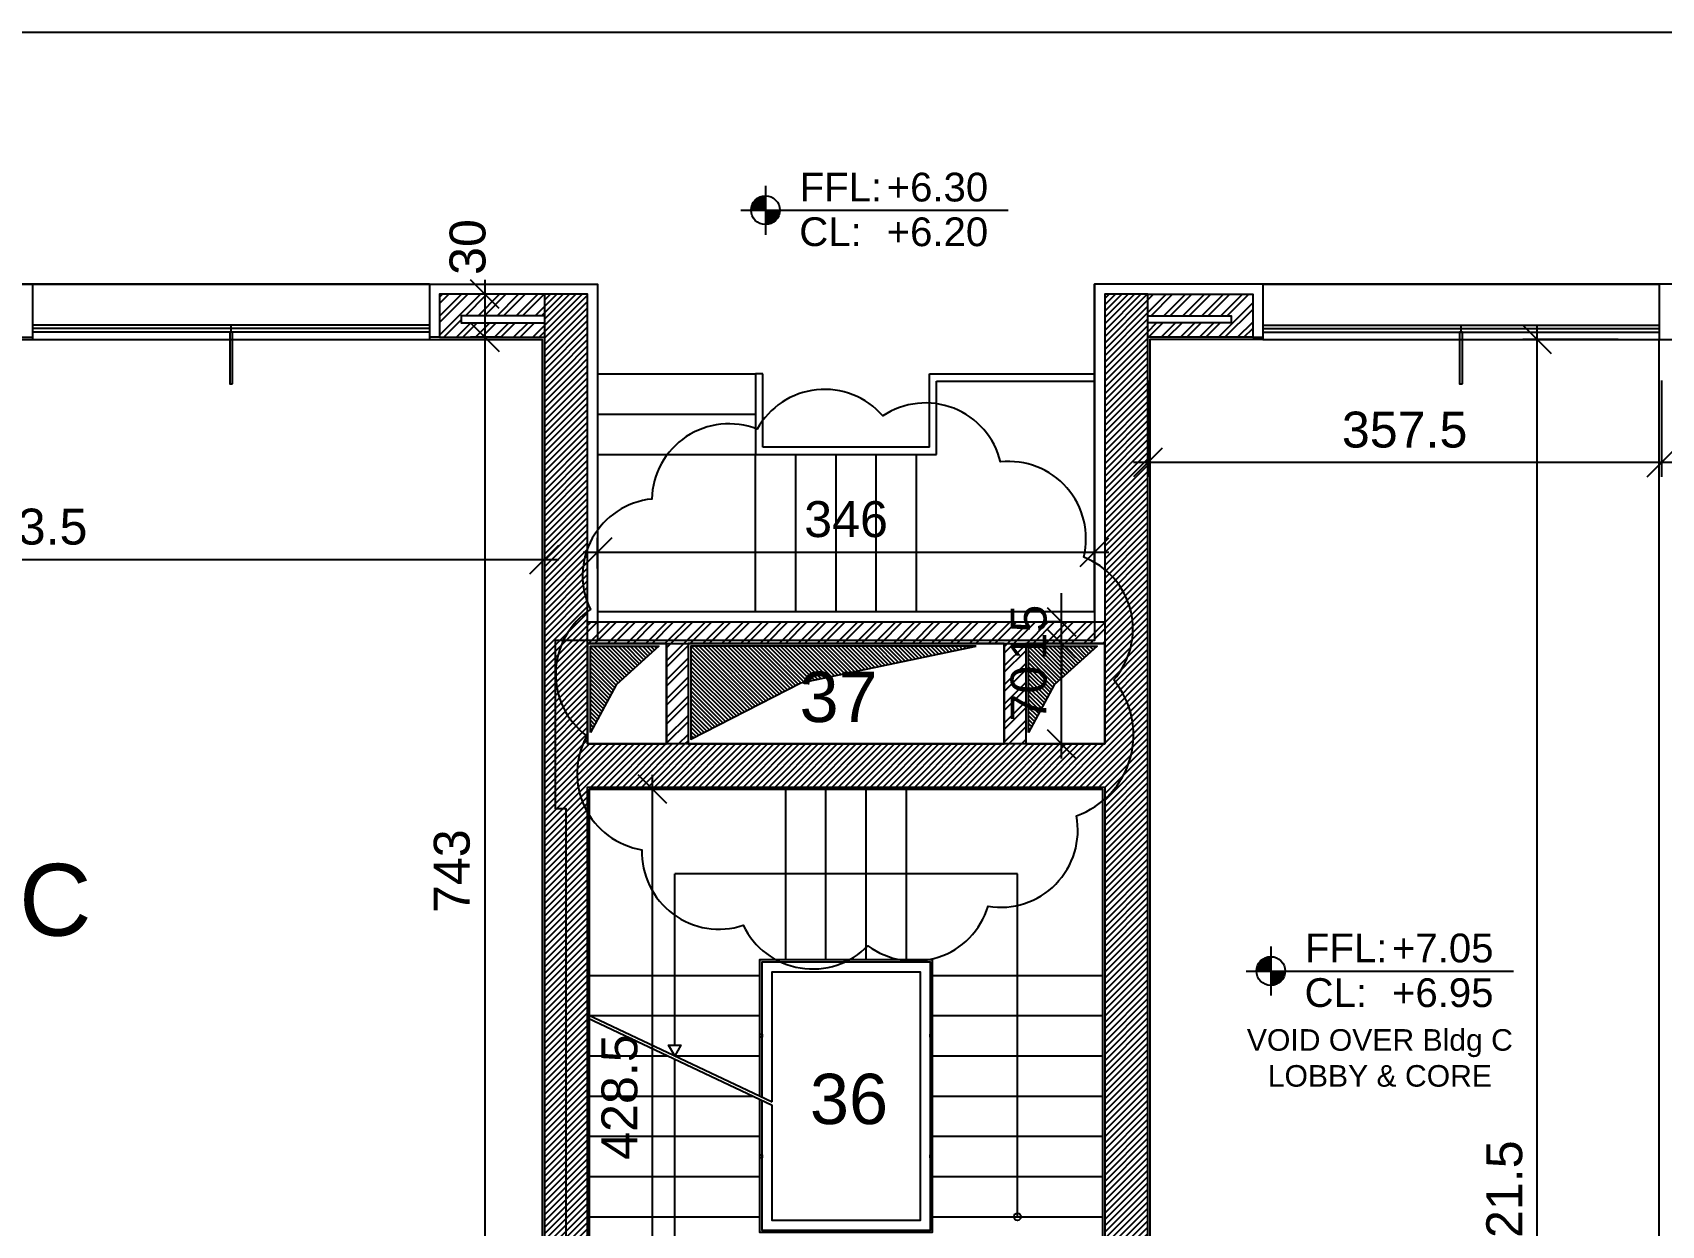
# Model space of a CAD drawing. Header units: inches. Extents: x -0.1 to 45.6, y -3.9 to 61.5.
# Drawn here: x 8.02 to 19.35, y 14.16 to 22.46 of the extents above; entities that cross this region are included whole.
import ezdxf
from ezdxf.enums import TextEntityAlignment as Align

# ---------------------------------------------------------------- set-up
doc = ezdxf.new("R2010")
doc.units = ezdxf.units.IN
doc.header["$MEASUREMENT"] = 0
doc.header["$PDMODE"] = 35
doc.header["$PDSIZE"] = 0.3
doc.layers.get('0').update_dxf_attribs({"linetype": 'CONTINUOUS'})
doc.layers.get('DEFPOINTS').update_dxf_attribs({"linetype": 'CONTINUOUS'})
for name, color, linetype in [('A-ALU', 9, 'CONTINUOUS'), ('A-ANNO-LEVL', 3, 'CONTINUOUS'), ('A-AREAS', 6, 'CONTINUOUS'), ('A-AREAS-TXT', 6, 'CONTINUOUS'), ('a-dim', 3, 'CONTINUOUS'), ('A-FLOR-HRAL', 15, 'CONTINUOUS'), ('A-FLOR-STRS', 40, 'CONTINUOUS'), ('A-FLOR-STRS-ARO', 1, 'CONTINUOUS'), ('A-HATCH-CONC', 8, 'CONTINUOUS'), ('A-HATCH-WALL', 8, 'CONTINUOUS'), ('A-NOMENCLATURE', 3, 'CONTINUOUS'), ('A-PLASTER', 8, 'CONTINUOUS'), ('A-PROJECTION', 9, 'CONTINUOUS'), ('a-revetement', 1, 'CONTINUOUS'), ('a-shaft', 251, 'CONTINUOUS'), ('a-text-red', 10, 'CONTINUOUS'), ('A-WALL', 4, 'CONTINUOUS'), ('S-1ST$0$A-SHAFT 1ST', 8, 'CONTINUOUS'), ('S-1ST$0$A-STR 1ST', 2, 'CONTINUOUS'), ('S-1ST$0$S-SLAB LIMIT 1ST', 1, 'CONTINUOUS')]:
    doc.layers.add(name, color=color, linetype=linetype)
doc.styles.add('A100-STEXT', font='ARIAL.TTF', dxfattribs={"height": 0.25})
doc.styles.add('BLOCK', font='ARIAL.TTF', dxfattribs={"width": 0.8, "height": 0.25})
doc.dimstyles.new('A100-DIM', dxfattribs={"dimtxt": 0.25, "dimasz": 0.2, "dimexe": 0.1, "dimexo": 0.3, "dimgap": 0.1, "dimtad": 1, "dimlfac": 100, "dimrnd": 0.5, "dimdsep": 46, "dimtxsty": 'A100-STEXT', "dimblk1": 'OBLIQUE', "dimblk2": 'OBLIQUE', "dimsah": 1, "dimcen": -0.05, "dimdle": 0.1, "dimclrd": 15, "dimclre": 15, "dimclrt": 256, "dimadec": 0, "dimazin": 0, "dimtfac": 0.28, "dimtix": 1, "dimtmove": 2, "dimatfit": 3, "dimldrblk": 'OBLIQUE', "dimfxl": 0, "dimtolj": 1, "dimarcsym": 0})
pattern_1 = [(45, (-9e-11, -0.043868), (-0.022097087, 0.022097087), [])]
pattern_2 = [(315, (-9e-11, -0.043868), (0.014142136, 0.014142136), [])]
pattern_3 = [(45, (-2e-10, -0.04382), (-0.06629126, 0.06629126), []), (45, (0.04419, -0.04382), (-0.06629126, 0.06629126), [])]

# ---------------------------------------------------------------- blocks, each defined once
blk = doc.blocks.new('LVTAG_P')
for p, q in [((0, 0.00213), (0, -0.00213)), ((-0.00213, 0), (0.02113, 0))]:
    blk.add_line(p, q)
at = {"const_width": 0.00125}
for points in [[(0, 0.00062, 0.414214), (-0.00062, 0, 1)], [(0, -0.00062, 0.414214), (0.00062, 0, 1)]]:
    blk.add_lwpolyline(points, format="xyb", dxfattribs=at)
blk.add_circle((0, 0), 0.00125)
at = {"style": 'BLOCK'}
for s, p in [('FFL:', (0.00297, 0.00076)), ('CL:', (0.00294, -0.00312))]:
    blk.add_text(s, height=0.0025, dxfattribs=at).set_placement(p)
for p in [(0.01054, 0.00076), (0.01054, -0.00313)]:
    blk.add_attdef('+00.00', p, '', height=0.0025, dxfattribs=at)
blk = doc.blocks.new('_OBLIQUE')
at = {"color": 0, "linetype": 'ByBlock'}
blk.add_line((-0.5, -0.5), (0.5, 0.5), dxfattribs=at)
blk = doc.blocks.new('*D129')
at = {"layer": 'a-dim', "color": 15, "lineweight": -2}
for p, q in [((15.778, 20.036), (15.778, 19.365)), ((19.353, 20.036), (19.353, 19.365)), ((19.453, 19.465), (15.678, 19.465))]:
    blk.add_line(p, q, dxfattribs=at)
at = {"layer": 'DEFPOINTS', "color": 0}
for p in [(15.778, 20.336), (19.353, 20.336), (15.778, 19.465)]:
    blk.add_point(p, dxfattribs=at)
at = {"layer": 'a-dim', "color": 15, "lineweight": -2, "xscale": 0.2, "yscale": 0.2, "zscale": 0.2, "rotation": 180}
blk.add_blockref('_OBLIQUE', (15.778, 19.465), dxfattribs=at)
at = {"layer": 'a-dim', "color": 15, "lineweight": -2, "xscale": 0.2, "yscale": 0.2, "zscale": 0.2}
blk.add_blockref('_OBLIQUE', (19.353, 19.465), dxfattribs=at)
at = {"layer": 'a-dim', "insert": (17.566, 19.692), "char_height": 0.25, "attachment_point": 5, "style": 'A100-STEXT'}
blk.add_mtext('\\A1;357.5', dxfattribs=at)
blk = doc.blocks.new('*D130')
at = {"layer": 'a-dim', "color": 15, "lineweight": -2}
for p, q in [((15.178, 17.406), (15.178, 18.306)), ((15.178, 18.206), (15.078, 18.206)), ((15.178, 17.506), (15.078, 17.506))]:
    blk.add_line(p, q, dxfattribs=at)
at = {"layer": 'DEFPOINTS', "color": 0}
for p in [(15.178, 18.206), (15.478, 18.206), (15.478, 17.506)]:
    blk.add_point(p, dxfattribs=at)
at = {"layer": 'a-dim', "color": 15, "lineweight": -2, "xscale": 0.2, "yscale": 0.2, "zscale": 0.2}
for p, rotation in [((15.178, 18.206), 90), ((15.178, 17.506), 270)]:
    blk.add_blockref('_OBLIQUE', p, dxfattribs=dict(at, rotation=rotation))
at = {"layer": 'a-dim', "insert": (14.95, 17.856), "char_height": 0.25, "attachment_point": 5, "rotation": 90, "style": 'A100-STEXT'}
blk.add_mtext('\\A1;70', dxfattribs=at)
blk = doc.blocks.new('*D131')
at = {"layer": 'a-dim', "color": 15, "lineweight": -2}
for p, q in [((15.178, 18.356), (15.178, 18.556)), ((15.178, 18.356), (15.078, 18.356)), ((15.178, 18.206), (15.178, 18.356)), ((15.178, 18.206), (15.078, 18.206)), ((15.178, 18.206), (15.178, 18.006))]:
    blk.add_line(p, q, dxfattribs=at)
at = {"layer": 'DEFPOINTS', "color": 0}
for p in [(15.178, 18.356), (15.478, 18.356), (15.478, 18.206)]:
    blk.add_point(p, dxfattribs=at)
at = {"layer": 'a-dim', "color": 15, "lineweight": -2, "xscale": 0.2, "yscale": 0.2, "zscale": 0.2}
for p, rotation in [((15.178, 18.356), 270), ((15.178, 18.206), 90)]:
    blk.add_blockref('_OBLIQUE', p, dxfattribs=dict(at, rotation=rotation))
at = {"layer": 'a-dim', "insert": (14.95, 18.281), "char_height": 0.25, "attachment_point": 5, "rotation": 90, "style": 'A100-STEXT'}
blk.add_mtext('\\A1;15', dxfattribs=at)
blk = doc.blocks.new('*D132')
at = {"layer": 'a-dim', "color": 15, "lineweight": -2}
for p, q in [((11.948, 18.726), (11.948, 18.941)), ((15.408, 18.726), (15.408, 18.941)), ((11.848, 18.841), (15.508, 18.841))]:
    blk.add_line(p, q, dxfattribs=at)
at = {"layer": 'DEFPOINTS', "color": 0}
for p in [(15.408, 18.841), (11.948, 18.426), (15.408, 18.426)]:
    blk.add_point(p, dxfattribs=at)
at = {"layer": 'a-dim', "color": 15, "lineweight": -2, "xscale": 0.2, "yscale": 0.2, "zscale": 0.2, "rotation": 180}
blk.add_blockref('_OBLIQUE', (11.948, 18.841), dxfattribs=at)
at = {"layer": 'a-dim', "color": 15, "lineweight": -2, "xscale": 0.2, "yscale": 0.2, "zscale": 0.2}
blk.add_blockref('_OBLIQUE', (15.408, 18.841), dxfattribs=at)
at = {"layer": 'a-dim', "insert": (13.678, 19.069), "char_height": 0.25, "attachment_point": 5, "style": 'A100-STEXT'}
blk.add_mtext('\\A1;346', dxfattribs=at)
blk = doc.blocks.new('*D133')
at = {"layer": 'a-dim', "color": 15, "lineweight": -2}
for p, q in [((18.488, 8.006), (18.488, 20.421)), ((19.053, 20.321), (18.388, 20.321)), ((17.478, 8.106), (18.588, 8.106))]:
    blk.add_line(p, q, dxfattribs=at)
at = {"layer": 'DEFPOINTS', "color": 0}
for p in [(18.488, 20.321), (19.353, 20.321), (17.178, 8.106)]:
    blk.add_point(p, dxfattribs=at)
at = {"layer": 'a-dim', "color": 15, "lineweight": -2, "xscale": 0.2, "yscale": 0.2, "zscale": 0.2}
for p, rotation in [((18.488, 20.321), 90), ((18.488, 8.106), 270)]:
    blk.add_blockref('_OBLIQUE', p, dxfattribs=dict(at, rotation=rotation))
at = {"layer": 'a-dim', "insert": (18.261, 14.214), "char_height": 0.25, "attachment_point": 5, "rotation": 90, "style": 'A100-STEXT'}
blk.add_mtext('\\A1;1221.5', dxfattribs=at)
blk = doc.blocks.new('*D134')
at = {"layer": 'a-dim', "color": 15, "lineweight": -2}
for p, q in [((11.578, 19.352), (11.578, 18.689)), ((4.343, 19.187), (4.343, 18.689)), ((4.243, 18.789), (11.678, 18.789))]:
    blk.add_line(p, q, dxfattribs=at)
at = {"layer": 'DEFPOINTS', "color": 0}
for p in [(11.578, 19.652), (4.343, 19.487), (11.578, 18.789)]:
    blk.add_point(p, dxfattribs=at)
at = {"layer": 'a-dim', "color": 15, "lineweight": -2, "xscale": 0.2, "yscale": 0.2, "zscale": 0.2, "rotation": 180}
blk.add_blockref('_OBLIQUE', (4.343, 18.789), dxfattribs=at)
at = {"layer": 'a-dim', "color": 15, "lineweight": -2, "xscale": 0.2, "yscale": 0.2, "zscale": 0.2}
blk.add_blockref('_OBLIQUE', (11.578, 18.789), dxfattribs=at)
at = {"layer": 'a-dim', "insert": (7.961, 19.017), "char_height": 0.25, "attachment_point": 5, "style": 'A100-STEXT'}
blk.add_mtext('\\A1;723.5', dxfattribs=at)
blk = doc.blocks.new('*D135')
at = {"layer": 'a-dim', "color": 15, "lineweight": -2}
for p, q in [((11.278, 20.636), (11.063, 20.636)), ((11.163, 20.736), (11.163, 20.236)), ((11.278, 20.336), (11.063, 20.336))]:
    blk.add_line(p, q, dxfattribs=at)
at = {"layer": 'DEFPOINTS', "color": 0}
for p in [(11.578, 20.636), (11.163, 20.336), (11.578, 20.336)]:
    blk.add_point(p, dxfattribs=at)
at = {"layer": 'a-dim', "color": 15, "lineweight": -2, "xscale": 0.2, "yscale": 0.2, "zscale": 0.2}
for p, rotation in [((11.163, 20.636), 90), ((11.163, 20.336), 270)]:
    blk.add_blockref('_OBLIQUE', p, dxfattribs=dict(at, rotation=rotation))
at = {"layer": 'a-dim', "insert": (11.045, 20.964), "char_height": 0.25, "attachment_point": 5, "rotation": 90, "style": 'A100-STEXT'}
blk.add_mtext('\\A1;30', dxfattribs=at)
blk = doc.blocks.new('*D136')
at = {"layer": 'a-dim', "color": 15, "lineweight": -2}
for p, q in [((11.163, 20.436), (11.163, 12.806)), ((11.278, 20.336), (11.063, 20.336)), ((11.278, 12.906), (11.063, 12.906))]:
    blk.add_line(p, q, dxfattribs=at)
at = {"layer": 'DEFPOINTS', "color": 0}
for p in [(11.578, 20.336), (11.163, 12.906), (11.578, 12.906)]:
    blk.add_point(p, dxfattribs=at)
at = {"layer": 'a-dim', "color": 15, "lineweight": -2, "xscale": 0.2, "yscale": 0.2, "zscale": 0.2}
for p, rotation in [((11.163, 20.336), 90), ((11.163, 12.906), 270)]:
    blk.add_blockref('_OBLIQUE', p, dxfattribs=dict(at, rotation=rotation))
at = {"layer": 'a-dim', "insert": (10.935, 16.621), "char_height": 0.25, "attachment_point": 5, "rotation": 90, "style": 'A100-STEXT'}
blk.add_mtext('\\A1;743', dxfattribs=at)
blk = doc.blocks.new('*D241')
at = {"layer": 'a-dim', "color": 15, "lineweight": -2}
for p, q in [((12.33, 12.806), (12.33, 17.291)), ((12.03, 17.191), (12.23, 17.191)), ((12.498, 12.906), (12.43, 12.906))]:
    blk.add_line(p, q, dxfattribs=at)
at = {"layer": 'DEFPOINTS', "color": 0}
for p in [(12.33, 17.191), (12.33, 17.191), (12.198, 12.906)]:
    blk.add_point(p, dxfattribs=at)
at = {"layer": 'a-dim', "color": 15, "lineweight": -2, "xscale": 0.2, "yscale": 0.2, "zscale": 0.2}
for p, rotation in [((12.33, 17.191), 90), ((12.33, 12.906), 270)]:
    blk.add_blockref('_OBLIQUE', p, dxfattribs=dict(at, rotation=rotation))
at = {"layer": 'a-dim', "insert": (12.102, 15.049), "char_height": 0.25, "attachment_point": 5, "rotation": 90, "style": 'A100-STEXT'}
blk.add_mtext('\\A1;428.5', dxfattribs=at)

msp = doc.modelspace()

# ---------------------------------------------------------------- hatches: boundary and pattern name
at = {"layer": 'A-HATCH-CONC'}
h = msp.add_hatch(dxfattribs=at)
h.set_pattern_fill('ANSI31', color=256, scale=0.25, style=0)
h.set_pattern_definition(pattern_1)
h.paths.add_polyline_path([(11.87837, 20.63613), (11.57837, 20.63613), (11.57837, 20.11271), (11.87837, 20.11271)])
h = msp.add_hatch(dxfattribs=at)
h.set_pattern_fill('ANSI31', color=256, scale=0.25, style=0)
h.set_pattern_definition(pattern_1)
h.paths.add_polyline_path([(15.77837, 20.63613), (15.47837, 20.63613), (15.47837, 20.11271), (15.77837, 20.11271)])
h = msp.add_hatch(dxfattribs=at)
h.set_pattern_fill('ANSI31', color=256, scale=0.25, style=0)
h.set_pattern_definition(pattern_1)
h.paths.add_polyline_path([(15.77837, 20.11271), (15.47837, 20.11271), (15.47837, 17.50613), (11.87837, 17.50613), (11.87837, 20.11271), (11.57837, 20.11271), (11.57837, 11.60613), (11.87837, 11.60613), (11.87837, 17.20613), (15.47837, 17.20613), (15.47837, 11.60613), (15.77837, 11.60613)])
at = {"layer": 'A-HATCH-WALL'}
h = msp.add_hatch(dxfattribs=at)
h.set_pattern_fill('ANSI32', color=256, scale=0.25, style=0)
h.set_pattern_definition(pattern_3)
h.paths.add_polyline_path([(11.57837, 20.63618), (10.84837, 20.63618), (10.84837, 20.33618), (11.57837, 20.33618), (11.57837, 20.43618), (10.99837, 20.43618), (10.99837, 20.48618), (11.57837, 20.48618)])
h = msp.add_hatch(dxfattribs=at)
h.set_pattern_fill('ANSI32', color=256, scale=0.25, style=0)
h.set_pattern_definition(pattern_3)
h.paths.add_polyline_path([(16.50837, 20.63618), (15.77837, 20.63618), (15.77837, 20.48618), (16.35837, 20.48618), (16.35837, 20.43618), (15.77837, 20.43618), (15.77837, 20.33618), (16.50837, 20.33618)])
h = msp.add_hatch(dxfattribs=at)
h.set_pattern_fill('ANSI32', color=256, scale=0.25, style=0)
h.set_pattern_definition(pattern_3)
h.paths.add_polyline_path([(15.47837, 18.35618), (11.87837, 18.35618), (11.87837, 18.20618), (12.42837, 18.20618), (12.42837, 17.50618), (12.57837, 17.50618), (12.57837, 18.20618), (14.77837, 18.20618), (14.77837, 17.50618), (14.92837, 17.50618), (14.92837, 18.20618), (15.47837, 18.20618)])
at = {"layer": 'a-shaft'}
h = msp.add_hatch(dxfattribs=at)
h.set_pattern_fill('_USER', color=256, scale=0.02, angle=315, style=0, pattern_type=0)
h.set_pattern_definition(pattern_2)
h.paths.add_polyline_path([(12.37599, 18.18613), (11.89837, 18.18613), (11.89837, 17.58578), (12.07679, 17.91865)])
h = msp.add_hatch(dxfattribs=at)
h.set_pattern_fill('_USER', color=256, scale=0.02, angle=315, style=0, pattern_type=0)
h.set_pattern_definition(pattern_2)
h.paths.add_polyline_path([(14.58408, 18.18613), (12.59837, 18.18613), (12.59837, 17.53889), (13.36382, 17.93221)])
h = msp.add_hatch(dxfattribs=at)
h.set_pattern_fill('_USER', color=256, scale=0.02, angle=315, style=0, pattern_type=0)
h.set_pattern_definition(pattern_2)
h.paths.add_polyline_path([(15.42599, 18.18613), (14.94837, 18.18613), (14.94837, 17.58578), (15.12679, 17.91865)])

# ---------------------------------------------------------------- linework, layer by layer
at = {"layer": 'A-ALU'}
for p, q in [((10.77837, 20.70613), (8.01837, 20.70613)), ((16.57837, 20.70613), (19.33837, 20.70613)), ((10.77837, 20.42113), (8.01837, 20.42113)), ((9.39837, 20.37113), (9.39837, 20.42113)), ((16.57837, 20.42113), (19.33837, 20.42113)), ((17.95837, 20.37113), (17.95837, 20.42113)), ((10.77837, 20.39613), (8.01837, 20.39613)), ((10.77837, 20.37113), (8.01837, 20.37113)), ((16.57837, 20.39613), (19.33837, 20.39613)), ((16.57837, 20.37113), (19.33837, 20.37113))]:
    msp.add_line(p, q, dxfattribs=at)
for points in [[(9.40837, 20.01113), (9.40837, 20.37113), (9.38837, 20.37113), (9.38837, 20.01113)], [(17.96837, 20.01113), (17.96837, 20.37113), (17.94837, 20.37113), (17.94837, 20.01113)]]:
    msp.add_lwpolyline(points, close=True, dxfattribs=at)
at = {"layer": 'A-AREAS'}
for points in [[(0.00837, 20.00613), (0.44837, 20.00613), (0.44837, 18.62613), (3.85837, 18.62613), (3.85837, 20.70613), (11.94837, 20.70613), (11.94837, 18.22613), (11.65337, 18.22613), (11.65337, 17.05613), (11.72837, 17.05613), (11.72837, 8.00613), (11.50837, 8.00613), (11.50837, 6.95613), (2.03312, 6.95613), (0.00837, 6.95613)], [(11.72837, 8.00613), (11.50837, 8.00613), (11.50837, 6.95613), (15.84837, 6.95613), (19.45337, 6.95613), (19.45337, 8.00613), (19.45337, 20.70613), (15.40837, 20.70613), (15.40837, 18.22613), (11.65337, 18.22613), (11.65337, 18.22613), (11.65337, 18.22613), (11.65337, 18.22613), (11.65337, 18.22613), (11.65337, 17.05613), (11.72837, 17.05613)], [(11.87837, 18.20613), (15.47837, 18.20613), (15.47837, 17.50613), (11.87837, 17.50613)]]:
    msp.add_lwpolyline(points, close=True, dxfattribs=at)
at = {"layer": 'A-AREAS-TXT', "color": 30}
msp.add_lwpolyline([(15.54125, 17.9513, 0.52056705), (15.33254, 18.806, 0.52056705), (14.75338, 19.46832, 0.52056705), (13.93416, 19.78916, 0.52056705), (13.05925, 19.69631, 0.52056705), (12.32561, 19.21067, 0.52056705), (11.89837, 18.44155, 0.52056705), (11.8737, 17.56208, 0.52056705), (12.25716, 16.77022, 0.52056705), (12.96242, 16.24422, 0.52056705), (13.83074, 16.10247, 0.52056705), (14.66667, 16.37688, 0.52056705), (15.28203, 17.00569, 0.52056705)], format="xyb", close=True, dxfattribs=at)
at = {"layer": 'A-FLOR-HRAL'}
for p, q in [((11.87837, 15.62322), (13.16337, 15.01596)), ((11.87837, 15.60109), (13.16337, 14.99383))]:
    msp.add_line(p, q, dxfattribs=at)
for points in [[(13.07837, 15.05613), (13.07837, 16.00613), (14.27837, 16.00613), (14.27837, 14.10613), (13.07837, 14.10613), (13.07837, 15.034)], [(13.09337, 15.04904), (13.09337, 15.99113), (14.26337, 15.99113), (14.26337, 14.12113), (13.09337, 14.12113), (13.09337, 15.02691)], [(13.16337, 15.01596), (13.16337, 15.92113), (14.19337, 15.92113), (14.19337, 14.19113), (13.16337, 14.19113), (13.16337, 14.99383)]]:
    msp.add_lwpolyline(points, dxfattribs=at)
for points in [[(13.68837, 15.99113), (13.66837, 15.99113), (13.66837, 16.00613), (13.68837, 16.00613)], [(13.07837, 15.46613), (13.07837, 15.48613), (13.09337, 15.48613), (13.09337, 15.46613)], [(14.26337, 15.46613), (14.26337, 15.48613), (14.27837, 15.48613), (14.27837, 15.46613)], [(13.07837, 14.62613), (13.07837, 14.64613), (13.09337, 14.64613), (13.09337, 14.62613)], [(14.26337, 14.62613), (14.26337, 14.64613), (14.27837, 14.64613), (14.27837, 14.62613)]]:
    msp.add_lwpolyline(points, close=True, dxfattribs=at)
at = {"layer": 'A-FLOR-STRS'}
for p, q in [((13.25837, 16.00613), (13.25837, 17.19113)), ((13.53837, 16.00613), (13.53837, 17.19113)), ((13.81837, 16.00613), (13.81837, 17.19113)), ((14.09837, 16.00613), (14.09837, 17.19113)), ((11.89337, 15.89613), (13.07837, 15.89613)), ((14.27837, 15.89613), (15.46337, 15.89613)), ((11.89337, 15.61613), (13.07837, 15.61613)), ((14.27837, 15.61613), (15.46337, 15.61613)), ((11.89337, 15.33613), (12.43903, 15.33613)), ((12.48587, 15.33613), (13.07837, 15.33613)), ((14.27837, 15.33613), (15.46337, 15.33613)), ((11.89337, 15.05613), (13.03153, 15.05613)), ((14.27837, 15.05613), (15.46337, 15.05613)), ((11.89337, 14.77613), (13.07837, 14.77613)), ((14.27837, 14.77613), (15.46337, 14.77613)), ((11.89337, 14.49613), (13.07837, 14.49613)), ((14.27837, 14.49613), (15.46337, 14.49613)), ((11.89337, 14.21613), (13.07837, 14.21613)), ((14.27837, 14.21613), (15.46337, 14.21613))]:
    msp.add_line(p, q, dxfattribs=at)
at = {"layer": 'A-FLOR-STRS-ARO'}
for p, q in [((14.87087, 16.60363), (12.48587, 16.60363)), ((12.48587, 15.41113), (12.48587, 16.60363)), ((14.87087, 14.21613), (14.87087, 16.60363)), ((12.48587, 13.51363), (12.48587, 15.314))]:
    msp.add_line(p, q, dxfattribs=at)
msp.add_lwpolyline([(12.48587, 15.33613), (12.44257, 15.41113), (12.52917, 15.41113)], close=True, dxfattribs=at)
msp.add_circle((14.87087, 14.21613), 0.025, dxfattribs=at)
at = {"layer": 'A-PLASTER'}
msp.add_line((19.33837, 8.10613), (19.33837, 20.32113), dxfattribs=at)
for points in [[(7.78837, 20.33613), (7.78837, 20.32113), (8.01837, 20.32113), (8.01837, 20.33613)], [(10.77837, 20.33613), (10.77837, 20.32113), (11.56337, 20.32113), (11.56337, 12.92113), (10.16337, 12.92113), (10.16337, 11.59113), (10.59337, 11.59113), (10.59337, 11.75613), (10.57837, 11.75613)], [(16.57837, 20.33613), (16.57837, 20.32113), (15.79337, 20.32113), (15.79337, 12.92113), (17.19337, 12.92113), (17.19337, 11.59113), (16.76337, 11.59113), (16.76337, 11.75613), (16.77837, 11.75613)], [(14.37837, 12.90613), (14.37837, 12.92113), (11.89337, 12.92113), (11.89337, 17.19113), (15.46337, 17.19113), (15.46337, 12.92113), (15.37837, 12.92113), (15.37837, 12.90613)]]:
    msp.add_lwpolyline(points, dxfattribs=at)
at = {"layer": 'A-PROJECTION'}
for p, q in [((8.01837, 20.32113), (10.77837, 20.32113)), ((16.57837, 20.32113), (19.33837, 20.32113)), ((11.94837, 20.08113), (13.04837, 20.08113)), ((13.04837, 20.08113), (13.04837, 19.52113)), ((13.09837, 20.08113), (13.04837, 20.08113)), ((13.09837, 19.57113), (13.09837, 20.08113)), ((14.25837, 19.57113), (14.25837, 20.08113)), ((14.25837, 20.08113), (15.40837, 20.08113)), ((14.30837, 19.52113), (14.30837, 20.03113)), ((14.30837, 20.03113), (15.40837, 20.03113)), ((11.94837, 19.80113), (13.04837, 19.80113)), ((11.94837, 19.52113), (13.04837, 19.52113)), ((13.04837, 18.42613), (13.04837, 19.52113)), ((13.04837, 19.52113), (14.30837, 19.52113)), ((14.25837, 19.57113), (13.09837, 19.57113)), ((13.32837, 18.42613), (13.32837, 19.52113)), ((13.60837, 18.42613), (13.60837, 19.52113)), ((13.88837, 18.42613), (13.88837, 19.52113)), ((14.16837, 18.42613), (14.16837, 19.52113))]:
    msp.add_line(p, q, dxfattribs=at)
at = {"layer": 'a-revetement'}
for p, q in [((10.77837, 20.70613), (11.94837, 20.70613)), ((10.77837, 20.70613), (10.77837, 20.33613)), ((11.94837, 20.70613), (11.94837, 18.42613)), ((15.40837, 18.42613), (15.40837, 20.70613)), ((16.57837, 20.70613), (15.40837, 20.70613)), ((16.57837, 20.70613), (16.57837, 20.33613)), ((10.84837, 20.33613), (10.77837, 20.33613)), ((16.50837, 20.33613), (16.57837, 20.33613)), ((15.40837, 18.42613), (11.94837, 18.42613))]:
    msp.add_line(p, q, dxfattribs=at)
for points in [[(8.01837, 20.70613), (7.78837, 20.70613), (7.78837, 20.33613), (8.01837, 20.33613), (8.01837, 20.70613)], [(19.56837, 20.70613), (19.33837, 20.70613), (19.33837, 20.32113), (19.56837, 20.32113), (19.56837, 20.70613)]]:
    msp.add_lwpolyline(points, dxfattribs=at)
at = {"layer": 'a-shaft'}
for points in [[(11.89837, 17.58578), (11.89837, 18.18613), (12.37599, 18.18613), (12.07679, 17.91865)], [(14.58408, 18.18613), (12.59837, 18.18613), (12.59837, 17.53889), (13.36382, 17.93221)], [(14.94837, 17.58578), (14.94837, 18.18613), (15.42599, 18.18613), (15.12679, 17.91865)]]:
    msp.add_lwpolyline(points, close=True, dxfattribs=at)
at = {"layer": 'A-WALL'}
for p, q in [((11.87837, 18.35613), (15.47837, 18.35613)), ((11.87837, 18.20613), (12.42837, 18.20613)), ((12.42837, 18.20613), (12.42837, 17.50613)), ((12.57837, 18.20613), (14.77837, 18.20613)), ((12.57837, 18.20613), (12.57837, 17.50613)), ((14.77837, 18.20613), (14.77837, 17.50613)), ((14.92837, 18.20613), (15.47837, 18.20613)), ((14.92837, 18.20613), (14.92837, 17.50613))]:
    msp.add_line(p, q, dxfattribs=at)
for points in [[(11.57837, 20.63613), (10.84837, 20.63613), (10.84837, 20.33613), (11.57837, 20.33613)], [(15.77837, 20.63613), (16.50837, 20.63613), (16.50837, 20.33613), (15.77837, 20.33613)], [(11.57837, 20.48613), (10.99837, 20.48613), (10.99837, 20.43613), (11.57837, 20.43613)], [(15.77837, 20.48613), (16.35837, 20.48613), (16.35837, 20.43613), (15.77837, 20.43613)]]:
    msp.add_lwpolyline(points, dxfattribs=at)
at = {"layer": 'S-1ST$0$A-SHAFT 1ST'}
for points in [[(11.87837, 17.50613), (12.42837, 17.50613), (12.42837, 18.20613), (11.87837, 18.20613)], [(12.57837, 17.50613), (14.77837, 17.50613), (14.77837, 18.20613), (12.57837, 18.20613)], [(14.92837, 17.50613), (15.47837, 17.50613), (15.47837, 18.20613), (14.92837, 18.20613)]]:
    msp.add_lwpolyline(points, close=True, dxfattribs=at)
at = {"layer": 'S-1ST$0$A-STR 1ST'}
msp.add_lwpolyline([(11.87837, 11.60613), (11.87837, 17.20613), (15.47837, 17.20613), (15.47837, 11.60613), (15.77837, 11.60613), (15.77837, 20.63613), (15.47837, 20.63613), (15.47837, 17.50613), (11.87837, 17.50613), (11.87837, 20.63613), (11.57837, 20.63613), (11.57837, 11.60613)], close=True, dxfattribs=at)
at = {"layer": 'S-1ST$0$S-SLAB LIMIT 1ST'}
msp.add_lwpolyline([(26.70837, 22.45613), (3.92837, 22.45613), (3.92837, 19.93613), (0.07837, 19.93613), (0.07837, 7.02613), (2.02837, 7.02613), (4.32837, 7.33977), (4.32837, 8.00613), (11.57837, 8.00613), (11.57837, 7.00613), (15.77837, 7.00613), (15.77837, 7.00613), (15.77837, 8.00613), (23.02837, 8.00613)], dxfattribs=at)

# ---------------------------------------------------------------- block references
at = {"layer": 'A-ANNO-LEVL'}
ref = msp.add_blockref('LVTAG_P', (13.11705, 21.22033), dxfattribs=dict(at, xscale=80, yscale=80, zscale=80))
ref.add_attrib('+00.00', '+6.30', (13.96046, 21.28103), dxfattribs={"layer": '0', "height": 0.2, "rotation": 360, "style": 'BLOCK'})
ref.add_attrib('+00.00', '+6.20', (13.96046, 20.97003), dxfattribs={"layer": '0', "height": 0.2, "rotation": 360, "style": 'BLOCK'})
ref = msp.add_blockref('LVTAG_P', (16.63433, 15.92594), dxfattribs=dict(at, xscale=80, yscale=80, zscale=80))
ref.add_attrib('+00.00', '+7.05', (17.47774, 15.98664), dxfattribs={"layer": '0', "height": 0.2, "rotation": 360, "style": 'BLOCK'})
ref.add_attrib('+00.00', '+6.95', (17.47774, 15.67564), dxfattribs={"layer": '0', "height": 0.2, "rotation": 360, "style": 'BLOCK'})

# ---------------------------------------------------------------- texts
at = {"layer": 'A-AREAS-TXT', "style": 'A100-STEXT'}
for s, p in [('37', (13.62636, 17.65866)), ('36', (13.69854, 14.86133))]:
    msp.add_text(s, height=0.35, dxfattribs=at).set_placement(p, align=Align.CENTER)
at = {"layer": 'A-NOMENCLATURE', "color": 2, "style": 'A100-STEXT'}
msp.add_text('RETAIL C', height=0.5, dxfattribs=at).set_placement((6.85417, 16.42214), align=Align.MIDDLE)
at = {"layer": 'a-text-red', "insert": (17.39363, 15.5217), "char_height": 0.15, "width": 7.586, "attachment_point": 2, "style": 'A100-STEXT'}
msp.add_mtext('VOID OVER Bldg C\\PLOBBY & CORE', dxfattribs=at)

# ---------------------------------------------------------------- dimensions: what is measured, and where the dimension line sits
at = {"layer": 'a-dim'}
dim = msp.add_linear_dim(base=(11.16263, 20.33613), p1=(11.57837, 20.63613), p2=(11.57837, 20.33613), angle=90, dimstyle='A100-DIM', dxfattribs=at)
dim.commit()
dim.dimension.update_dxf_attribs({"geometry": '*D135', "text_midpoint": (11.0448, 20.96418), "dimtype": 160})
for base, p1, p2, picture, middle in [((11.16263, 12.90613), (11.57837, 20.33613), (11.57837, 12.90613), '*D136', (10.9349, 16.62113)), ((18.48821, 20.32113), (17.17837, 8.10613), (19.35337, 20.32113), '*D133', (18.26057, 14.21363)), ((15.17788, 18.35613), (15.47837, 18.20613), (15.47837, 18.35613), '*D131', (14.95023, 18.28113)), ((15.17788, 18.20613), (15.47837, 17.50613), (15.47837, 18.20613), '*D130', (14.95023, 17.85613)), ((12.32969, 17.19113), (12.19765, 12.90613), (12.32969, 17.19113), '*D241', (12.10205, 15.04863))]:
    dim = msp.add_linear_dim(base=base, p1=p1, p2=p2, angle=90, dimstyle='A100-DIM', dxfattribs=at)
    dim.commit()
    dim.dimension.update_dxf_attribs({"geometry": picture, "text_midpoint": middle})
for base, p1, p2, picture, middle in [((15.77837, 19.46459), (19.35337, 20.33613), (15.77837, 20.33613), '*D129', (17.56587, 19.69232)), ((11.57837, 18.78937), (4.34337, 19.48682), (11.57837, 19.65182), '*D134', (7.96087, 19.0171)), ((15.40837, 18.84146), (11.94837, 18.42613), (15.40837, 18.42613), '*D132', (13.67837, 19.06919))]:
    dim = msp.add_linear_dim(base=base, p1=p1, p2=p2, dimstyle='A100-DIM', dxfattribs=at)
    dim.commit()
    dim.dimension.update_dxf_attribs({"geometry": picture, "text_midpoint": middle})

doc.saveas('drawing.dxf')
